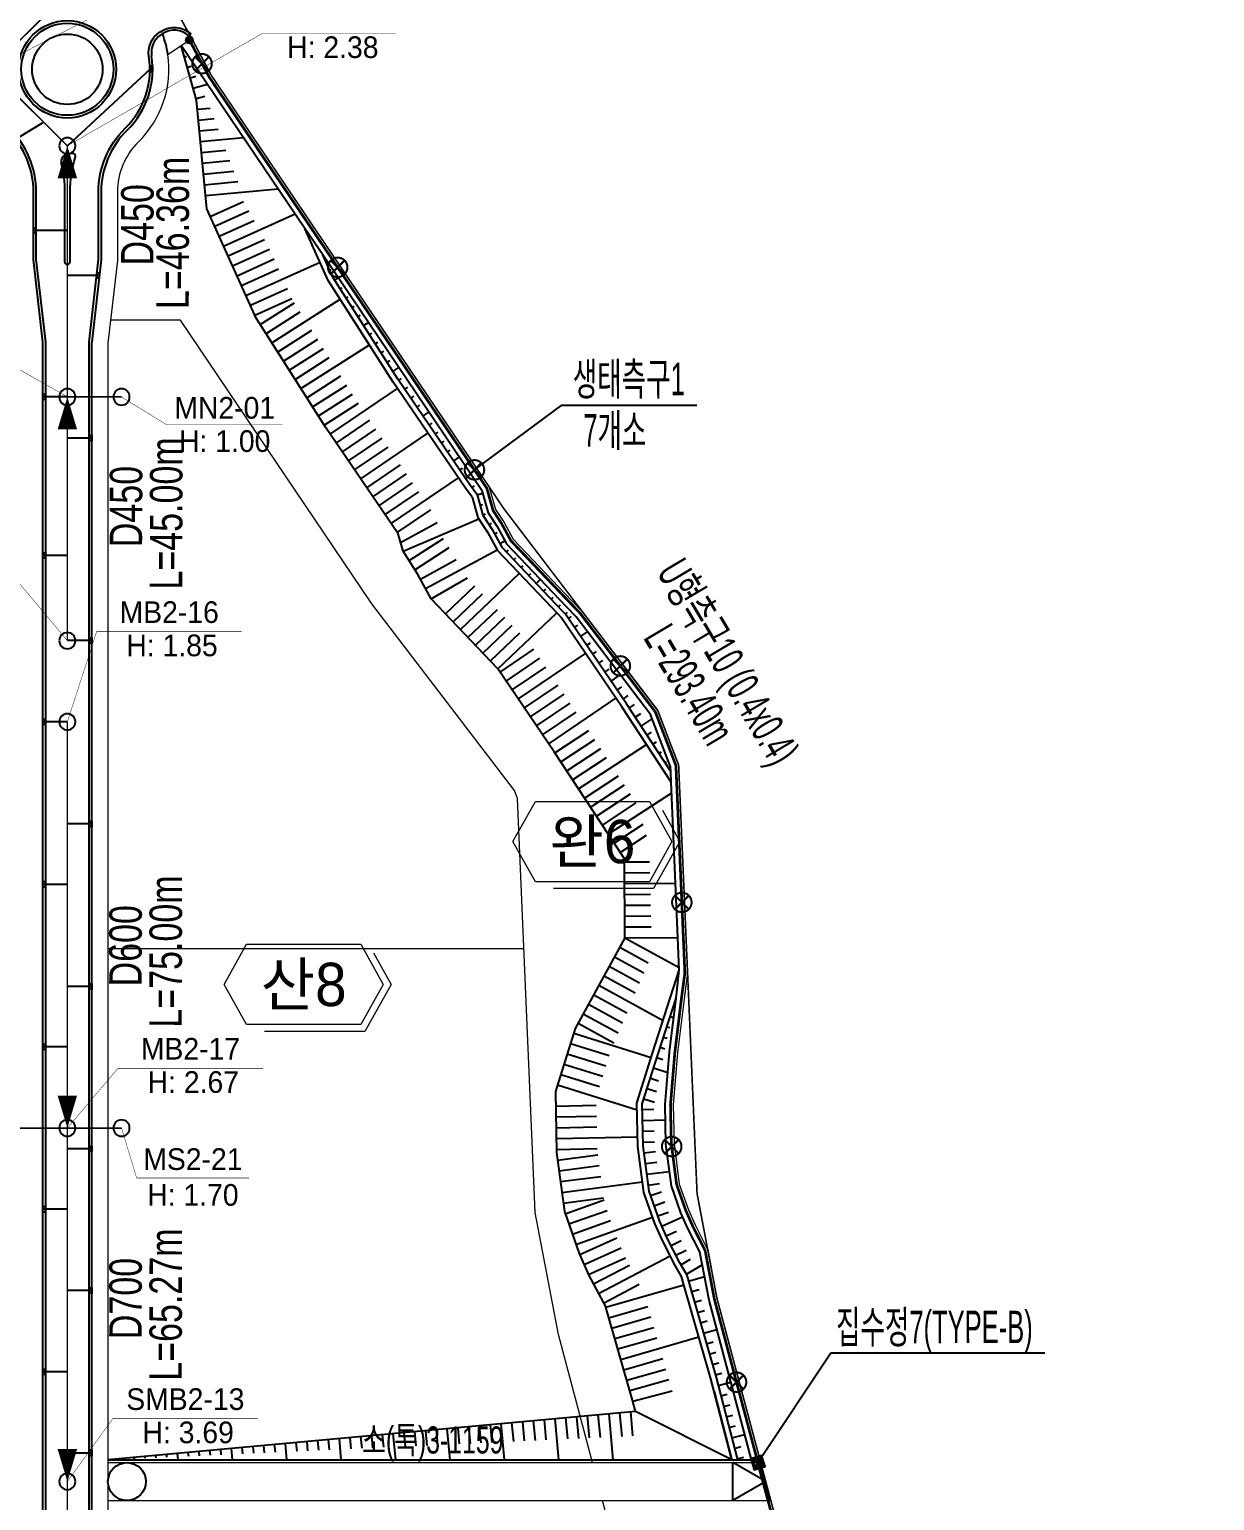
# Model space of a CAD drawing. Extents: x 230860 to 235519, y 342878 to 344985.
# Drawn here: x 232892.9 to 233111.7, y 343831.1 to 344102.7 of the extents above; entities that cross this region are included whole.
import ezdxf
from ezdxf.enums import TextEntityAlignment as Align

# ---------------------------------------------------------------- set-up
doc = ezdxf.new("R2010")
doc.units = 0
doc.linetypes.add('PHANTOM2', pattern=[1.25, 0.625, -0.125, 0.125, -0.125, 0.125, -0.125])
for name, color, linetype in [('##L형측구', 8, 'Continuous'), ('##보도', 3, 'Continuous'), ('##식수대', 104, 'Continuous'), ('#00_구역계_금회 변경(210413)', 1, 'Continuous'), ('___생태측구', 231, 'Continuous'), ('CE-SLOP-FILL', 9, 'Continuous'), ('MN info M1', 2, 'Continuous'), ('storm_2호 우수받이', 1, 'Continuous'), ('storm_arrow', 7, 'Continuous'), ('storm_MH', 2, 'Continuous'), ('storm_pipe dia_length', 7, 'Continuous'), ('storm_pipe text', 1, 'Continuous'), ('storm_U형측구', 130, 'Continuous'), ('storm_집수정', 4, 'Continuous'), ('도로시종점', 1, 'Continuous'), ('맨홀지시선', 7, 'Continuous'), ('블록맨홀', 1, 'Continuous')]:
    doc.layers.add(name, color=color, linetype=linetype)
for name, color, linetype, lineweight in [('00_도로_계획선', 7, 'Continuous', 0), ('0_도로명', 7, 'Continuous', 0), ('0_획지경계선', 8, 'Continuous', 5), ('storm_pipe', 160, 'Continuous', 30), ('블럭명', 7, 'Continuous', 0)]:
    doc.layers.add(name, color=color, linetype=linetype, lineweight=lineweight)
doc.styles.get("Standard").update_dxf_attribs({"font": 'Dotum.TTF'})
doc.styles.add('돋움체', font='DotumChe.TTF')
doc.styles.add('스타일1', font='H2HDRM.TTF')
doc.linetypes.add('XUC', pattern='A,0.4,-0.15,["U <",돋움체,S=0.1,R=0,X=-0.1,Y=-0.05],-0.05', length=0.6)

# ---------------------------------------------------------------- blocks, each defined once
blk = doc.blocks.new('1')
at = {"layer": 'storm_MH', "flags": 128}
blk.add_lwpolyline([(-0.75, 0, 1), (0.75, 0, 1)], format="xyb", close=True, dxfattribs=at)
blk = doc.blocks.new('집수정')
at = {"layer": 'storm_집수정', "color": 7}
for p, q in [((244926.13, 275597.31), (244923.78, 275599.12)), ((244925.87, 275599.39), (244924.05, 275597.04))]:
    blk.add_line(p, q, dxfattribs=at)
for points in [[(244924.05, 275597.04), (244926.13, 275597.31), (244925.87, 275599.39), (244923.78, 275599.12)], [(244924.31, 275597.37), (244925.8, 275597.57), (244925.61, 275599.05), (244924.12, 275598.86)]]:
    blk.add_lwpolyline(points, close=True, dxfattribs=at)
blk = doc.blocks.new('생태측구')
at = {"layer": '___생태측구', "const_width": 0.25, "flags": 128}
blk.add_lwpolyline([(233062.38, 343556.09, 1), (233064.78, 343556.09, 1)], format="xyb", close=True, dxfattribs=at)
at = {"layer": '___생태측구', "const_width": 0.25}
for points in [[(233064.43, 343555.24), (233062.73, 343556.94)], [(233064.43, 343556.94), (233062.73, 343555.24)]]:
    blk.add_lwpolyline(points, dxfattribs=at)

msp = doc.modelspace()

# ---------------------------------------------------------------- hatches: boundary and pattern name
at = {"layer": 'storm_U형측구', "linetype": 'XUC', "ltscale": 22}
h = msp.add_hatch(color=256, dxfattribs=at)
edge = h.paths.add_edge_path()
edge.add_arc((232922.432, 344100.732), 0.644, 0, 360)

# ---------------------------------------------------------------- linework, layer by layer
at = {"layer": '##L형측구'}
msp.add_lwpolyline([(233066.052, 343634.475, -0.3927602), (233053.586, 343622.897), (232916.401, 343622.897, -0.4142136), (232903.901, 343635.397), (232903.901, 344044.966), (232905.651, 344060.255), (232905.651, 344072.691, -0.2012258), (232910.588, 344084.462, 0.2422778), (232914.965, 344097.717, -0.2929377), (232916.916, 344102.164), (232917.13, 344102.307, -0.3516533), (232922.741, 344101.807, -0.3516533)], format="xyb", dxfattribs=at)
msp.add_lwpolyline([(232704.401, 344091.341, 0.4142136), (232688.901, 344075.841), (232688.901, 343635.397, 0.4142136), (232701.401, 343622.897), (232883.401, 343622.897, 0.4142136), (232895.901, 343635.397), (232895.901, 344044.966), (232894.151, 344060.255), (232894.151, 344072.691, 0.2012258), (232889.214, 344084.462, -0.0044488), (232889.022, 344084.654, 0.2012258), (232877.252, 344089.591), (232864.815, 344089.591), (232849.526, 344091.341)], format="xyb", close=True, dxfattribs=at)
msp.add_circle((232899.901, 344095.341), 9, dxfattribs=at)
at = {"layer": '##보도', "color": 8}
for points in [[(232922.395, 344101.447, 0.3516533), (232917.407, 344101.891), (232917.193, 344101.748, 0.2929377), (232915.459, 344097.795)], [(232910.938, 344084.105, 0.2422778), (232915.459, 344097.795, 0.2422778)], [(232704.401, 344090.841, 0.4142136), (232689.401, 344075.841), (232689.401, 343635.397, 0.4142136), (232701.401, 343623.397), (232883.401, 343623.397, 0.4142136), (232895.401, 343635.397), (232895.401, 344044.937), (232893.651, 344060.226), (232893.651, 344072.691, 0.2012258), (232888.864, 344084.105, -0.0044488), (232888.665, 344084.303, 0.2012258), (232877.252, 344089.091), (232864.787, 344089.091), (232849.498, 344090.841), (232704.401, 344090.841)], [(232910.938, 344084.105, 0.2012258), (232906.151, 344072.691), (232906.151, 344060.226), (232904.401, 344044.937)]]:
    msp.add_lwpolyline(points, format="xyb", dxfattribs=at)
msp.add_lwpolyline([(232900.833, 344079.811), (232900.006, 344079.681, 0.4387021), (232898.782, 344077.844, -0.0598648), (232899.401, 344072.691), (232899.401, 344059.844, 1), (232900.401, 344059.844), (232900.401, 344072.691, -0.0757413), (232901.388, 344079.168, 0.5559104)], format="xyb", close=True, dxfattribs=at)
msp.add_lwpolyline([(232904.401, 343635.397), (232904.401, 344044.937)], dxfattribs=at)
msp.add_circle((232899.901, 344095.341), 6.5, dxfattribs=at)
msp.add_arc((232899.901, 344095.341), 18.75, 8.40111, 20.555, dxfattribs=at)
at = {"layer": '##식수대'}
msp.add_circle((232899.901, 344095.341), 8.5, dxfattribs=at)
at = {"layer": '#00_구역계_금회 변경(210413)', "linetype": 'PHANTOM2', "ltscale": 20, "const_width": 0.3, "flags": 128}
msp.add_lwpolyline([(232023.898, 344289.364), (232030.531, 344289.026), (232043.601, 344288.138), (232080.14, 344285.346), (232097.92, 344284.293), (232117.754, 344282.993), (232125.614, 344282.399), (232137.55, 344281.631), (232157.734, 344280.228), (232177.728, 344278.951), (232198.023, 344277.905), (232218.42, 344278.857), (232233.264, 344282.106), (232245.282, 344286.376), (232249.795, 344288.107), (232254.246, 344289.994), (232258.628, 344292.034), (232262.937, 344294.225), (232267.168, 344296.565), (232271.314, 344299.05), (232275.372, 344301.678), (232279.336, 344304.445), (232283.201, 344307.347), (232286.964, 344310.383), (232290.618, 344313.547), (232294.161, 344316.836), (232297.587, 344320.246), (232313.67, 344336.818), (232316.517, 344339.652), (232319.461, 344342.385), (232322.497, 344345.015), (232325.623, 344347.537), (232328.835, 344349.95), (232332.128, 344352.249), (232335.499, 344354.434), (232338.943, 344356.5), (232342.458, 344358.445), (232346.037, 344360.267), (232349.678, 344361.964), (232353.376, 344363.533), (232357.125, 344364.974), (232360.922, 344366.284), (232364.763, 344367.461), (232368.642, 344368.504), (232372.554, 344369.412), (232376.496, 344370.184), (232380.463, 344370.818), (232384.449, 344371.315), (232452.997, 344378.651), (232454.948, 344378.828), (232456.904, 344378.941), (232458.862, 344378.99), (232460.821, 344378.975), (232462.779, 344378.896), (232464.733, 344378.753), (232466.681, 344378.546), (232468.621, 344378.276), (232470.552, 344377.943), (232479.652, 344375.902), (232481.041, 344375.59), (232483.596, 344374.968), (232486.45, 344374.273), (232495.009, 344372.461), (232499.081, 344371.599), (232538.644, 344362.748), (232557.298, 344357.07), (232563.106, 344355.345), (232564.403, 344354.983), (232565.712, 344354.665), (232567.03, 344354.392), (232568.357, 344354.162), (232569.691, 344353.978), (232571.031, 344353.839), (232572.374, 344353.745), (232573.72, 344353.696), (232575.067, 344353.693), (232576.413, 344353.734), (232577.757, 344353.822), (232579.097, 344353.954), (232580.432, 344354.131), (232598.835, 344356.893), (232598.835, 344356.893), (232615.69, 344360.429), (232622.221, 344361.986), (232625.865, 344362.855), (232625.865, 344362.855), (232628.057, 344363.164), (232630.257, 344363.409), (232632.463, 344363.589), (232634.674, 344363.704), (232636.887, 344363.755), (232727.023, 344364.533), (232729.387, 344364.517), (232731.749, 344364.427), (232751.97, 344362.95), (232759.941, 344362.231), (232763.82, 344361.752), (232765.63, 344361.529), (232770.755, 344360.805), (232775.792, 344360.018), (232783.656, 344358.526), (232791.466, 344356.778), (232799.216, 344354.778), (232806.896, 344352.526), (232814.499, 344350.026), (232822.017, 344347.28), (232829.441, 344344.291), (232836.764, 344341.061), (232843.979, 344337.596), (232889.108, 344314.57), (232889.481, 344309.391), (232881.341, 344266.254), (232877.499, 344246.611), (232874.945, 344232.517), (232874.271, 344218.268), (232875.134, 344209.776), (232882.429, 344185.035), (232895.612, 344149.82), (232922.066, 344102.477), (232926.514, 344094.161), (232980.514, 344014.161), (233008.876, 343976.936), (233012.741, 343966.88), (233016.145, 343887.735), (233019.822, 343868.381), (233044.8, 343774.592), (233048.514, 343693.67), (233049.441, 343688.235), (233067.194, 343632.173), (233067.437, 343629.126), (233063.809, 343533.354), (233064.439, 343522.175), (233066.65, 343513.19), (233069.773, 343505.386), (233076.074, 343497.513), (233086.501, 343489.662), (233097.943, 343482.445), (233107.682, 343477.119), (233111.504, 343458.117), (233108.754, 343456.627), (233108.754, 343456.627), (233101.78, 343447.36), (233096.55, 343445.52), (233091.07, 343439.83), (233084.14, 343428.36), (233080.25, 343421.92), (233079.96, 343405.11), (233076.11, 343391.99), (233061.15, 343374.45), (233058.66, 343365.76), (233054.631, 343358.506), (233052.7, 343355.03), (233049.51, 343341.3), (233049.77, 343339.48), (233030.245, 343335.193), (232974.33, 343277.97), (232971.95, 343277.48), (232966.13, 343276.28), (232965.81, 343276.07), (232937.137, 343257.61), (232818.11, 343134.97), (232811.86, 343128.78), (232723.615, 343039.09), (232720.48, 343029.84), (232714.93, 343028.2), (232708.85, 343027.68), (232702.89, 343025.34), (232684.48, 343022.24), (232675.86, 343014.96), (232656.64, 343016.47), (232650.39, 343016.96), (232638.289, 343018.529), (232634.217, 343019.058), (232632.486, 343019.083), (232506.755, 343150.979), (232371.045, 343280.518), (232230.117, 343412.802), (232224.857, 343417.715), (232195.632, 343445.009), (232179.037, 343460.762), (232168.555, 343473.181), (232153.897, 343495.289), (232142.471, 343517.128), (232140.188, 343522.455), (232136.055, 343538.551), (232135.467, 343554.863), (232135.387, 343561.34), (232135.248, 343572.67), (232136.365, 343598.107), (232151.049, 343812.635), (232150.562, 343932.138), (232150.55, 343933.659), (232150.434, 343938.657), (232150.199, 343943.652), (232149.845, 343948.639), (232149.373, 343953.617), (232148.782, 343958.582), (232148.073, 343963.531), (232147.246, 343968.462), (232146.302, 343973.373), (232145.242, 343978.259), (232144.066, 343983.118), (232142.774, 343987.949), (232141.367, 343992.747), (232139.847, 343997.51), (232138.214, 344002.236), (232136.469, 344006.921), (232134.612, 344011.564), (232132.646, 344016.161), (232130.571, 344020.71), (232128.388, 344025.208), (232126.099, 344029.654), (232123.704, 344034.043), (232121.206, 344038.374), (232118.605, 344042.644), (232115.903, 344046.851), (232091.852, 344083.341), (232067.899, 344083.341), (232034.824, 344133.522), (232018.39, 344158.455), (232018.044, 344158.981), (232015.314, 344163.17), (232012.618, 344167.381), (232009.957, 344171.614), (232007.331, 344175.868), (232004.739, 344180.144), (232002.183, 344184.442), (231999.662, 344188.759), (231997.177, 344193.098), (231994.727, 344197.457), (231992.313, 344201.835), (231989.935, 344206.234), (231988.663, 344208.633), (231980.325, 344221.579), (231979.44, 344223.353), (231977.24, 344227.856), (231975.075, 344232.377), (231972.948, 344236.916), (231970.858, 344241.471), (231968.806, 344246.044), (231966.791, 344250.634), (231964.813, 344255.24), (231962.874, 344259.861), (231960.973, 344264.499), (231959.109, 344269.152), (231957.284, 344273.821), (231955.497, 344278.503), (231955.072, 344279.647), (231953.749, 344283.201), (231952.039, 344287.912), (231951.662, 344288.978), (231952.635, 344288.989), (231960.846, 344288.871), (231961.863, 344288.878), (231968.729, 344288.926), (231974.518, 344289.119), (231985.163, 344289.397), (231990.881, 344289.479), (232002.63, 344289.477), (232002.63, 344289.477), (232010.957, 344289.395), (232021.545, 344289.37)], close=True, dxfattribs=at)
at = {"layer": '00_도로_계획선', "linetype": 'Continuous'}
for points in [[(232918.45, 344098.08), (232922.923, 344101.058)], [(232922.851, 344101.01), (232926.514, 344094.161), (232977.787, 344018.201)], [(232920.784, 344049.028), (232907.889, 344049.028)], [(232996.85, 343838.066), (232990.552, 343861.712), (232986.266, 343884.273), (232982.979, 343960.693), (232982.413, 343962.168), (232956.13, 343996.664), (232920.784, 344049.028)], [(232907.401, 344044.766), (232907.401, 343634.882)], [(232977.787, 344018.202), (232978.957, 344014.079), (232980.507, 344011.681), (232982.187, 344008.586), (232993.044, 343997.191), (232994.953, 343995.21)], [(232994.952, 343995.211), (233008.876, 343976.936), (233012.741, 343966.88), (233014.394, 343928.438)], [(233014.394, 343928.439), (233013.888, 343924.703), (233013.749, 343923.671), (233012.544, 343913.771), (233011.74, 343904.144), (233011.891, 343896.971), (233012.865, 343889.512), (233014.558, 343884.727), (233015.795, 343881.959), (233017.95, 343877.692), (233018.102, 343877.437)], [(233018.101, 343877.438), (233019.822, 343868.381), (233044.8, 343774.592), (233045.67, 343755.636)], [(232907.401, 343838.066), (233027.895, 343838.066)], [(232907.401, 343831.066), (233029.76, 343831.066)], [(233037.312, 343626.397), (233037.338, 343627.082), (233020.216, 343681.151), (233018.63, 343690.448), (233014.98, 343769.991), (232998.714, 343831.066)]]:
    msp.add_lwpolyline(points, dxfattribs=at)
for points in [[(232913.041, 344081.965, 0.2396676), (232918.45, 344098.08, 0.2396676)], [(232913.041, 344081.965, 0.2012258), (232909.151, 344072.691), (232909.151, 344060.055), (232907.401, 344044.766)]]:
    msp.add_lwpolyline(points, format="xyb", dxfattribs=at)
at = {"layer": '0_획지경계선'}
msp.add_lwpolyline([(232984.174, 343932.906), (232907.401, 343932.906)], dxfattribs=at)
at = {"layer": '___생태측구', "color": 0}
for p, q in [((232975.044, 344021.371), (232991.159, 344033.327)), ((232991.159, 344033.327), (233016.131, 344033.327)), ((232992.094, 344033.327), (233014.489, 344033.327))]:
    msp.add_line(p, q, dxfattribs=at)
at = {"layer": 'CE-SLOP-FILL', "color": 8}
for p, q in [((232920.988, 344099.564), (232921.017, 344099.572)), ((232921.526, 344097.638), (232921.876, 344097.735)), ((232922.064, 344095.711), (232922.735, 344095.899)), ((232922.602, 344093.785), (232923.593, 344094.062)), ((232923.139, 344091.859), (232925.764, 344092.591)), ((232923.677, 344089.932), (232925.31, 344090.388)), ((232923.923, 344087.952), (232926.261, 344088.172)), ((232924.11, 344085.961), (232926.992, 344086.232)), ((232924.298, 344083.97), (232927.723, 344084.292)), ((232924.485, 344081.978), (232932.424, 344082.725)), ((232924.672, 344079.987), (232929.185, 344080.412)), ((232924.86, 344077.996), (232929.917, 344078.471)), ((232925.047, 344076.005), (232930.648, 344076.531)), ((232925.234, 344074.013), (232931.379, 344074.591)), ((232925.421, 344072.022), (232938.799, 344073.28)), ((232926.288, 344068.17), (232932.405, 344070.93)), ((232927.11, 344066.347), (232933.384, 344069.178)), ((232928.755, 344062.701), (232941.928, 344068.645)), ((232927.933, 344064.524), (232934.363, 344067.425)), ((232929.578, 344060.878), (232936.321, 344063.92)), ((232930.401, 344059.055), (232937.237, 344062.14)), ((232931.223, 344057.232), (232938.059, 344060.317)), ((232932.046, 344055.409), (232938.882, 344058.494)), ((232932.868, 344053.586), (232946.541, 344059.755)), ((232947.505, 344060.05), (232947.591, 344060.088)), ((232948.328, 344058.227), (232948.57, 344058.336)), ((232933.691, 344051.763), (232940.527, 344054.848)), ((232949.211, 344056.436), (232949.881, 344056.863)), ((232950.285, 344054.749), (232950.643, 344054.977)), ((232934.514, 344049.94), (232941.368, 344053.033)), ((232935.488, 344048.197), (232941.814, 344052.227)), ((232937.637, 344044.824), (232950.289, 344052.882)), ((232951.36, 344053.062), (232951.739, 344053.304)), ((232936.563, 344046.511), (232942.889, 344050.54)), ((232952.434, 344051.376), (232952.836, 344051.632)), ((232953.509, 344049.689), (232953.933, 344049.959)), ((232938.712, 344043.137), (232945.037, 344047.166)), ((232954.583, 344048.002), (232955.477, 344048.571)), ((232955.658, 344046.315), (232956.127, 344046.614)), ((232939.786, 344041.45), (232946.112, 344045.479)), ((232943.01, 344036.389), (232955.661, 344044.448)), ((232956.732, 344044.628), (232957.224, 344044.941)), ((232940.861, 344039.763), (232947.186, 344043.792)), ((232941.935, 344038.076), (232948.261, 344042.106)), ((232957.807, 344042.941), (232958.321, 344043.269)), ((232958.881, 344041.254), (232959.418, 344041.596)), ((232944.084, 344034.703), (232950.41, 344038.732)), ((232959.956, 344039.568), (232961.074, 344040.28)), ((232945.159, 344033.016), (232951.484, 344037.045)), ((232948.423, 344027.982), (232960.821, 344036.425)), ((232961.036, 344037.885), (232961.603, 344038.271)), ((232962.162, 344036.232), (232962.725, 344036.615)), ((232946.233, 344031.329), (232952.559, 344035.358)), ((232947.308, 344029.642), (232953.633, 344033.671)), ((232963.288, 344034.579), (232963.848, 344034.96)), ((232964.414, 344032.926), (232964.97, 344033.305)), ((232949.548, 344026.329), (232955.748, 344030.55)), ((232965.539, 344031.272), (232966.646, 344032.026)), ((232950.674, 344024.676), (232956.873, 344028.897)), ((232954.051, 344019.716), (232966.45, 344028.159)), ((232966.665, 344029.619), (232967.215, 344029.994)), ((232967.791, 344027.966), (232968.337, 344028.338)), ((232951.8, 344023.023), (232957.999, 344027.244)), ((232952.925, 344021.369), (232959.125, 344025.591)), ((232968.916, 344026.313), (232969.459, 344026.683)), ((232970.042, 344024.66), (232970.582, 344025.027)), ((232955.177, 344018.063), (232961.376, 344022.285)), ((232971.168, 344023.007), (232972.24, 344023.737)), ((232956.303, 344016.41), (232962.502, 344020.631)), ((232959.68, 344011.451), (232972.078, 344019.894)), ((232972.294, 344021.354), (232972.826, 344021.717)), ((232973.419, 344019.701), (232973.949, 344020.061)), ((232957.428, 344014.757), (232963.627, 344018.978)), ((232958.554, 344013.104), (232964.753, 344017.325)), ((232974.57, 344018.066), (232975.067, 344018.44)), ((232975.54, 344016.779), (232976.55, 344017.066)), ((232960.805, 344009.798), (232967.005, 344014.019)), ((232976.086, 344014.855), (232976.591, 344014.998)), ((232961.411, 344007.963), (232968.165, 344011.634)), ((232961.871, 344006.341), (232975.852, 344012.344)), ((232976.656, 344012.942), (232977.106, 344013.232)), ((232977.742, 344011.262), (232978.183, 344011.547)), ((232962.981, 344004.624), (232969.306, 344008.712)), ((232978.765, 344009.545), (232979.227, 344009.796)), ((232964.067, 344002.944), (232970.366, 344007.016)), ((232966.033, 343999.463), (232979.216, 344006.619)), ((232979.719, 344007.787), (232980.642, 344008.288)), ((232980.926, 344006.213), (232981.306, 344006.576)), ((232965.079, 344001.221), (232971.67, 344004.799)), ((232982.305, 344004.765), (232982.685, 344005.128)), ((232983.685, 344003.317), (232984.065, 344003.68)), ((232967.059, 343997.572), (232973.778, 344001.421)), ((232972.473, 343991.89), (232983.333, 344002.237)), ((232985.065, 344001.869), (232985.445, 344002.232)), ((232986.444, 344000.421), (232987.204, 344001.146)), ((232969.714, 343994.786), (232975.144, 343999.959)), ((232971.094, 343993.338), (232976.524, 343998.511)), ((232987.824, 343998.973), (232988.204, 343999.336)), ((232989.203, 343997.525), (232989.584, 343997.888)), ((232973.853, 343990.442), (232979.283, 343995.616)), ((232979.371, 343984.65), (232990.231, 343994.997)), ((232990.583, 343996.077), (232990.963, 343996.44)), ((232991.852, 343994.754), (232992.23, 343995.118)), ((232975.232, 343988.994), (232980.662, 343994.168)), ((232976.612, 343987.546), (232982.042, 343992.72)), ((232992.4, 343993.946), (232992.937, 343994.31)), ((232993.522, 343992.29), (232994.105, 343992.686)), ((232977.992, 343986.098), (232983.422, 343991.272)), ((232994.645, 343990.635), (232995.903, 343991.488)), ((232979.784, 343984.041), (232985.991, 343988.251)), ((232983.152, 343979.076), (232995.566, 343987.495)), ((232995.767, 343988.98), (232996.442, 343989.437)), ((232996.89, 343987.325), (232997.61, 343987.813)), ((232980.907, 343982.386), (232987.114, 343986.596)), ((232982.029, 343980.731), (232988.236, 343984.94)), ((232998.012, 343985.669), (232998.778, 343986.189)), ((232999.135, 343984.014), (232999.947, 343984.565)), ((232984.274, 343977.42), (232990.481, 343981.63)), ((233000.257, 343982.359), (233001.972, 343983.522)), ((232985.397, 343975.765), (232991.604, 343979.975)), ((232988.764, 343970.799), (233001.179, 343979.218)), ((233001.38, 343980.704), (233002.283, 343981.316)), ((233002.502, 343979.048), (233003.451, 343979.692)), ((232986.519, 343974.11), (232992.726, 343978.319)), ((232987.642, 343972.455), (232993.849, 343976.664)), ((233003.613, 343977.385), (233004.625, 343978.049)), ((233004.71, 343975.713), (233005.781, 343976.415)), ((232989.885, 343969.143), (232996.156, 343973.256)), ((233005.807, 343974.04), (233007.863, 343975.389)), ((232990.981, 343967.47), (232997.253, 343971.584)), ((232994.272, 343962.453), (233006.815, 343970.68)), ((233006.904, 343972.368), (233007.751, 343972.923)), ((233008.001, 343970.696), (233008.666, 343971.132)), ((232992.078, 343965.798), (232998.35, 343969.911)), ((232993.175, 343964.125), (232999.447, 343968.239)), ((233009.097, 343969.023), (233009.582, 343969.341)), ((233010.194, 343967.351), (233010.497, 343967.55)), ((232995.369, 343960.781), (233001.64, 343964.894)), ((232996.466, 343959.108), (233002.737, 343963.222)), ((232997.563, 343957.436), (233003.834, 343961.549)), ((232998.66, 343955.764), (233004.931, 343959.877)), ((232999.757, 343954.091), (233011.46, 343961.767)), ((233000.854, 343952.419), (233006.207, 343955.93)), ((233001.951, 343950.747), (233006.805, 343953.931)), ((233002.746, 343948.983), (233007.376, 343949.012)), ((233002.758, 343946.983), (233007.426, 343947.012)), ((233002.771, 343944.983), (233012.179, 343945.041)), ((233002.783, 343942.983), (233007.524, 343943.012)), ((233002.795, 343940.983), (233007.573, 343941.013)), ((233002.807, 343938.983), (233007.622, 343939.013)), ((233002.82, 343936.983), (233007.671, 343937.013)), ((233001.87, 343933.23), (233007.124, 343930.348)), ((233002.832, 343934.983), (233012.609, 343935.043)), ((233002.832, 343934.983), (233012.848, 343929.49)), ((232999.947, 343929.723), (233005.537, 343926.656)), ((233000.908, 343931.476), (233006.331, 343928.502)), ((232998.985, 343927.969), (233004.744, 343924.81)), ((232997.061, 343924.462), (233003.158, 343921.118)), ((232998.023, 343926.216), (233009.879, 343919.713)), ((232996.099, 343922.709), (233002.365, 343919.272)), ((233011.784, 343922.365), (233011.926, 343922.319)), ((233012.258, 343923.835), (233012.258, 343923.835)), ((232994.176, 343919.202), (233000.783, 343915.577)), ((232995.137, 343920.955), (233001.571, 343917.426)), ((233011.171, 343920.462), (233011.822, 343920.252)), ((232993.374, 343917.38), (233007.681, 343912.873)), ((233009.944, 343916.654), (233010.637, 343916.431)), ((233010.558, 343918.558), (233011.067, 343918.394)), ((232992.172, 343913.564), (232999.326, 343911.311)), ((232992.773, 343915.472), (232999.927, 343913.219)), ((233009.331, 343914.751), (233010.207, 343914.468)), ((232991.571, 343911.657), (232998.725, 343909.403)), ((233008.12, 343910.938), (233010.734, 343910.115)), ((233008.721, 343912.846), (233009.813, 343912.502)), ((232990.97, 343909.749), (232998.124, 343907.496)), ((233007.519, 343909.031), (233009.041, 343908.551)), ((232990.369, 343907.842), (233005.059, 343903.214)), ((233006.918, 343907.123), (233008.655, 343906.576)), ((232990.041, 343903.902), (232997.539, 343904.059)), ((233006.058, 343903.259), (233008.157, 343903.303)), ((233006.317, 343905.216), (233008.28, 343904.597)), ((232990.083, 343901.902), (232997.581, 343902.06)), ((232990.125, 343899.903), (232997.623, 343900.06)), ((233006.1, 343901.26), (233010.299, 343901.348)), ((232990.167, 343897.903), (233005.164, 343898.219)), ((233006.142, 343899.26), (233008.242, 343899.304)), ((233006.184, 343897.261), (233008.284, 343897.305)), ((232990.209, 343895.903), (232997.721, 343896.062)), ((232990.406, 343893.916), (232997.843, 343894.887)), ((233006.365, 343895.272), (233008.447, 343895.543)), ((232990.665, 343891.932), (232998.102, 343892.904)), ((233006.624, 343893.288), (233008.706, 343893.56)), ((233006.883, 343891.305), (233011.048, 343891.849)), ((232990.924, 343889.949), (232998.361, 343890.92)), ((232991.183, 343887.966), (233006.057, 343889.908)), ((233007.142, 343889.322), (233009.224, 343889.594)), ((232991.442, 343885.983), (232998.881, 343886.954)), ((232991.79, 343884.021), (232998.976, 343886.563)), ((233007.573, 343887.38), (233009.553, 343888.081)), ((232992.457, 343882.136), (232999.528, 343884.637)), ((233008.241, 343885.495), (233010.22, 343886.195)), ((233008.908, 343883.609), (233010.887, 343884.31)), ((232993.124, 343880.25), (233000.195, 343882.752)), ((232993.791, 343878.365), (233007.932, 343883.368)), ((233009.645, 343881.752), (233013.479, 343883.465)), ((232994.473, 343876.485), (233001.335, 343879.552)), ((233010.461, 343879.926), (233012.378, 343880.783)), ((233011.343, 343878.131), (233013.217, 343879.078)), ((232995.289, 343874.659), (233002.137, 343877.719)), ((232996.105, 343872.833), (233002.956, 343875.895)), ((232997.958, 343869.289), (233011.17, 343876.254)), ((233012.244, 343876.346), (233014.119, 343877.293)), ((233013.172, 343874.575), (233014.945, 343875.627)), ((232997.025, 343871.058), (233003.647, 343874.549)), ((233014.193, 343872.855), (233017.116, 343874.59)), ((232998.891, 343867.52), (233005.482, 343870.994)), ((232999.301, 343866.742), (233013.72, 343870.877)), ((233014.566, 343871.555), (233017.531, 343872.406)), ((233015.117, 343869.633), (233016.511, 343870.033)), ((233015.668, 343867.71), (233016.974, 343868.085)), ((232999.852, 343864.819), (233007.062, 343866.887)), ((233000.404, 343862.897), (233007.613, 343864.964)), ((233016.22, 343865.788), (233017.493, 343866.153)), ((233000.955, 343860.974), (233008.164, 343863.042)), ((233016.771, 343863.865), (233018.026, 343864.225)), ((233017.322, 343861.943), (233019.795, 343862.652)), ((233001.506, 343859.052), (233008.716, 343861.119)), ((233002.058, 343857.129), (233016.477, 343861.264)), ((233017.874, 343860.02), (233019.092, 343860.37)), ((233002.609, 343855.207), (233009.819, 343857.274)), ((233018.425, 343858.098), (233019.625, 343858.442)), ((233018.976, 343856.175), (233020.158, 343856.514)), ((233003.161, 343853.284), (233010.37, 343855.352)), ((233019.528, 343854.253), (233020.691, 343854.586)), ((233003.712, 343851.362), (233010.921, 343853.429)), ((233004.259, 343849.438), (233011.523, 343851.308)), ((233019.284, 343851.241), (233022.547, 343838.566)), ((233020.039, 343852.319), (233022.386, 343852.924)), ((233020.538, 343850.382), (233021.719, 343850.687)), ((233021.036, 343848.446), (233022.226, 343848.752)), ((232983.912, 343845.592), (232984.235, 343842.079)), ((232985.904, 343845.775), (232986.235, 343842.171)), ((232987.895, 343845.958), (232988.235, 343842.262)), ((232989.887, 343846.141), (232990.582, 343838.566)), ((232991.878, 343846.324), (232992.235, 343842.445)), ((232993.87, 343846.507), (232994.235, 343842.536)), ((232995.862, 343846.69), (232996.235, 343842.628)), ((232997.853, 343846.872), (232998.235, 343842.719)), ((232999.845, 343847.055), (233000.624, 343838.566)), ((233001.837, 343847.238), (233002.235, 343842.902)), ((233003.828, 343847.421), (233004.235, 343842.994)), ((233021.535, 343846.509), (233022.733, 343846.817)), ((232954.038, 343842.849), (232954.234, 343840.707)), ((232956.029, 343843.032), (232956.234, 343840.799)), ((232958.021, 343843.215), (232958.234, 343840.89)), ((232960.012, 343843.397), (232960.456, 343838.566)), ((232962.004, 343843.58), (232962.234, 343841.073)), ((232963.996, 343843.763), (232964.234, 343841.165)), ((232965.987, 343843.946), (232966.234, 343841.256)), ((232967.979, 343844.129), (232968.234, 343841.348)), ((232969.971, 343844.312), (232970.498, 343838.566)), ((232971.962, 343844.495), (232972.234, 343841.53)), ((232973.954, 343844.678), (232974.234, 343841.622)), ((232975.945, 343844.861), (232976.234, 343841.713)), ((232977.937, 343845.044), (232978.234, 343841.805)), ((232979.929, 343845.226), (232980.54, 343838.566)), ((232981.92, 343845.409), (232982.235, 343841.988)), ((233022.034, 343844.572), (233023.239, 343844.882)), ((233022.532, 343842.635), (233024.96, 343843.26)), ((232924.163, 343840.105), (232924.234, 343839.336)), ((232926.155, 343840.288), (232926.234, 343839.427)), ((232928.147, 343840.471), (232928.234, 343839.519)), ((232930.138, 343840.654), (232930.33, 343838.566)), ((232932.13, 343840.837), (232932.234, 343839.702)), ((232934.121, 343841.02), (232934.234, 343839.793)), ((232936.113, 343841.203), (232936.234, 343839.884)), ((232938.105, 343841.386), (232938.234, 343839.976)), ((232940.096, 343841.569), (232940.372, 343838.566)), ((232942.088, 343841.751), (232942.234, 343840.159)), ((232944.08, 343841.934), (232944.234, 343840.25)), ((232946.071, 343842.117), (232946.234, 343840.342)), ((232948.063, 343842.3), (232948.234, 343840.433)), ((232950.054, 343842.483), (232950.414, 343838.566)), ((232952.046, 343842.666), (232952.234, 343840.616)), ((233023.031, 343840.698), (233024.253, 343841.013)), ((232908.23, 343838.642), (232908.234, 343838.604)), ((232910.222, 343838.825), (232910.246, 343838.566)), ((232912.214, 343839.008), (232912.234, 343838.787)), ((232914.205, 343839.191), (232914.234, 343838.879)), ((232916.197, 343839.374), (232916.234, 343838.97)), ((232918.188, 343839.557), (232918.234, 343839.061)), ((232920.18, 343839.74), (232920.288, 343838.566)), ((232922.172, 343839.923), (232922.234, 343839.244)), ((233023.529, 343838.761), (233024.759, 343839.078))]:
    msp.add_line(p, q, dxfattribs=at)
for points in [[(232960.95, 344009.585), (232947.532, 344029.29), (232935.295, 344048.501), (232934.768, 344049.375), (232925.651, 344069.581), (232923.767, 344089.61), (232920.94, 344099.738)], [(232974.629, 344016.326), (232973.369, 344017.998), (232960.059, 344037.543), (232948.071, 344056.364), (232943.744, 344065.954), (232920.94, 344099.738)], [(232947.053, 344061.052), (232943.744, 344065.954)], [(232975.54, 344016.779), (232974.182, 344018.581), (232960.895, 344038.093), (232948.953, 344056.84), (232947.053, 344061.052)], [(232976.409, 344017.561), (232947.053, 344061.052)], [(232975.54, 344016.779), (232976.609, 344013.015), (232978.313, 344010.378), (232980.108, 344007.072), (232991.203, 343995.427), (232991.852, 343994.754)], [(232976.409, 344017.561), (232977.576, 344013.453), (232979.217, 344010.915), (232980.964, 344007.695), (232991.961, 343996.153), (232993.812, 343994.233)], [(232974.629, 344016.326), (232975.688, 344012.598), (232977.452, 344009.868), (232979.292, 344006.478), (232990.481, 343994.735), (232991.072, 343994.122)], [(232979.371, 343984.65), (232967.059, 343997.572), (232964.543, 344002.207), (232961.871, 344006.341), (232960.95, 344009.585)], [(233012.609, 343935.043), (233011.375, 343963.727), (233002.27, 343977.609), (232991.072, 343994.122)], [(233011.291, 343965.678), (233003.102, 343978.164), (232991.852, 343994.754)], [(233011.291, 343965.678), (233011.253, 343966.571), (233007.553, 343976.198), (232993.812, 343994.233)], [(233002.832, 343934.983), (233002.743, 343949.539), (232989.791, 343969.286), (232979.371, 343984.65)], [(233011.375, 343963.727), (233011.291, 343965.678)], [(233002.832, 343934.983), (232993.641, 343918.226), (232989.984, 343906.617), (232990.221, 343895.333), (232991.645, 343884.432), (232994.392, 343876.668), (232996.194, 343872.635), (232999.301, 343866.742)], [(233013.72, 343870.877), (233013.267, 343872.456), (233012.073, 343874.468), (233009.743, 343879.08), (233008.332, 343882.239), (233006.313, 343887.943), (233005.201, 343896.465), (233005.032, 343904.465), (233007.933, 343913.673), (233012.869, 343928.992), (233012.609, 343935.043)], [(233012.258, 343923.835), (233012.262, 343923.861), (233012.402, 343924.904), (233012.869, 343928.992)], [(233014.193, 343872.855), (233012.95, 343874.949), (233010.647, 343879.51), (233009.261, 343882.61), (233007.291, 343888.177), (233006.199, 343896.54), (233006.035, 343904.321), (233008.886, 343913.369), (233012.258, 343923.835)], [(233017.518, 343872.473), (233016.677, 343876.899), (233016.635, 343876.97), (233014.441, 343881.314), (233013.164, 343884.17), (233011.399, 343889.161), (233010.394, 343896.858), (233010.239, 343904.191), (233011.052, 343913.924), (233012.258, 343923.835)], [(233014.193, 343872.855), (233014.566, 343871.555)], [(233022.547, 343838.566), (233018.699, 343853.516), (233013.72, 343870.877)], [(233014.566, 343871.555), (233019.664, 343853.779), (233023.58, 343838.566)], [(233026.21, 343838.566), (233018.359, 343868.048), (233017.518, 343872.473)], [(233004.758, 343847.501), (233004.223, 343849.578), (232999.301, 343866.742)], [(233004.757, 343847.506), (232907.401, 343838.566)], [(233022.547, 343838.566), (233004.758, 343847.501), (233004.79, 343847.509), (233004.757, 343847.506)], [(232907.401, 343838.566), (233026.21, 343838.566)]]:
    msp.add_lwpolyline(points, dxfattribs=at)
at = {"layer": 'storm_2호 우수받이'}
for p, q in [((232915.251, 344095.438), (232899.901, 344081.201)), ((232899.901, 344065.574), (232893.651, 344065.574)), ((232905.811, 344057.252), (232899.901, 344057.252)), ((232899.901, 344034.841), (232895.401, 344034.841)), ((232904.401, 344027.252), (232899.901, 344027.252)), ((232899.901, 344005.574), (232895.401, 344005.574)), ((232904.401, 343989.883), (232899.901, 343989.841)), ((232899.901, 343974.841), (232895.401, 343974.841)), ((232904.401, 343955.991), (232899.901, 343955.991)), ((232904.401, 343955.991), (232899.901, 343955.991)), ((232904.401, 343955.991), (232899.901, 343955.991)), ((232899.901, 343944.841), (232895.401, 343944.841)), ((232904.401, 343925.991), (232899.901, 343925.991)), ((232895.401, 343915.341), (232895.801, 343915.341)), ((232895.401, 343914.341), (232895.401, 343915.341)), ((232899.901, 343914.841), (232895.401, 343914.841)), ((232895.801, 343914.341), (232895.401, 343914.341)), ((232895.801, 343915.341), (232895.801, 343914.341)), ((232904.401, 343895.991), (232899.901, 343895.991)), ((232895.401, 343885.341), (232895.801, 343885.341)), ((232895.401, 343884.341), (232895.401, 343885.341)), ((232899.901, 343884.841), (232895.401, 343884.841)), ((232895.801, 343884.341), (232895.401, 343884.341)), ((232895.801, 343885.341), (232895.801, 343884.341)), ((232904.401, 343869.841), (232899.901, 343869.841)), ((232895.401, 343855.341), (232895.801, 343855.341)), ((232895.401, 343854.341), (232895.401, 343855.341)), ((232899.901, 343854.841), (232895.401, 343854.841)), ((232895.801, 343854.341), (232895.401, 343854.341)), ((232895.801, 343855.341), (232895.801, 343854.341)), ((232904.401, 343839.841), (232899.901, 343839.841))]:
    msp.add_line(p, q, dxfattribs=at)
for points in [[(232915.651, 344095.938), (232915.251, 344095.938), (232915.251, 344094.938), (232915.651, 344094.938)], [(232893.651, 344066.074), (232894.051, 344066.074), (232894.051, 344065.074), (232893.651, 344065.074)], [(232905.466, 344057.792), (232905.864, 344057.749), (232905.757, 344056.755), (232905.359, 344056.797)], [(232895.401, 344035.341), (232895.801, 344035.341), (232895.801, 344034.341), (232895.401, 344034.341)], [(232904.001, 344027.752), (232904.401, 344027.752), (232904.401, 344026.752), (232904.001, 344026.752)], [(232895.401, 344006.074), (232895.801, 344006.074), (232895.801, 344005.074), (232895.401, 344005.074)], [(232903.996, 343990.379), (232904.396, 343990.383), (232904.406, 343989.383), (232904.006, 343989.379)], [(232895.401, 343975.341), (232895.801, 343975.341), (232895.801, 343974.341), (232895.401, 343974.341)], [(232904.001, 343956.491), (232904.401, 343956.491), (232904.401, 343955.491), (232904.001, 343955.491)], [(232895.401, 343945.341), (232895.801, 343945.341), (232895.801, 343944.341), (232895.401, 343944.341)], [(232904.001, 343926.491), (232904.401, 343926.491), (232904.401, 343925.491), (232904.001, 343925.491)], [(232904.001, 343896.491), (232904.401, 343896.491), (232904.401, 343895.491), (232904.001, 343895.491)], [(232904.001, 343870.341), (232904.401, 343870.341), (232904.401, 343869.341), (232904.001, 343869.341)], [(232904.001, 343840.341), (232904.401, 343840.341), (232904.401, 343839.341), (232904.001, 343839.341)]]:
    msp.add_lwpolyline(points, close=True, dxfattribs=at)
at = {"layer": 'storm_arrow'}
for points in [[(232899.901, 344081.201, 0, 3.6, 0), (232899.901, 344075.201, 0, 2.977, 0)], [(232899.901, 344034.841, 0, 3.6, 0), (232899.901, 344028.841, 0, 2.977, 0)], [(232899.901, 343899.841, 0, 3.6, 0), (232899.901, 343905.841, 0, 2.977, 0)], [(232899.901, 343834.566, 0, 3.6, 0), (232899.901, 343840.566, 0, 2.977, 0)]]:
    msp.add_lwpolyline(points, format="xyseb", dxfattribs=at)
at = {"layer": 'storm_pipe', "const_width": 0.3, "flags": 128}
for points in [[(232885.76, 344095.343), (232899.221, 344108.745)], [(232885.762, 344095.341), (232899.901, 344081.201)], [(232899.901, 344081.201), (232899.901, 344034.841)], [(232899.901, 344034.841), (232899.901, 343989.841)], [(232899.901, 344034.841), (232909.901, 344034.841)], [(232899.901, 343974.841), (232899.901, 343899.841)], [(232899.901, 343899.841), (232885.713, 343899.841)], [(232899.901, 343899.841), (232899.901, 343834.566)], [(232899.901, 343899.841), (232909.901, 343899.841)], [(232899.901, 343834.566), (232899.901, 343761.841)]]:
    msp.add_lwpolyline(points, dxfattribs=at)
at = {"layer": 'storm_pipe text', "color": 6}
msp.add_line((232895.546, 344085.557), (232857.456, 344062.401), dxfattribs=at)
at = {"layer": 'storm_U형측구', "ltscale": 22}
for p, q in [((233027.851, 343838.035), (233027.368, 343837.907)), ((233027.916, 343837.794), (233027.432, 343837.665)), ((233027.98, 343837.552), (233027.497, 343837.423)), ((233028.044, 343837.31), (233027.561, 343837.182)), ((233028.109, 343837.069), (233027.625, 343836.94)), ((233028.173, 343836.827), (233027.69, 343836.699)), ((233028.237, 343836.586), (233027.754, 343836.457)), ((233028.302, 343836.344), (233027.818, 343836.215)), ((233028.366, 343836.103), (233027.883, 343835.974)), ((233028.43, 343835.861), (233027.947, 343835.732)), ((233028.495, 343835.619), (233028.011, 343835.491)), ((233028.559, 343835.378), (233028.076, 343835.249)), ((233028.623, 343835.136), (233028.14, 343835.008)), ((233028.688, 343834.895), (233028.205, 343834.766)), ((233028.752, 343834.653), (233028.269, 343834.524)), ((233028.816, 343834.411), (233028.333, 343834.283)), ((233028.881, 343834.17), (233028.398, 343834.041)), ((233028.945, 343833.928), (233028.462, 343833.8)), ((233029.009, 343833.687), (233028.526, 343833.558)), ((233029.074, 343833.445), (233028.591, 343833.316)), ((233029.138, 343833.204), (233028.655, 343833.075)), ((233029.202, 343832.962), (233028.719, 343832.833)), ((233029.267, 343832.72), (233028.784, 343832.592)), ((233029.331, 343832.479), (233028.848, 343832.35)), ((233029.395, 343832.237), (233028.912, 343832.109)), ((233029.46, 343831.996), (233028.977, 343831.867)), ((233029.524, 343831.754), (233029.041, 343831.625)), ((233029.588, 343831.513), (233029.105, 343831.384)), ((233029.653, 343831.271), (233029.17, 343831.142))]:
    msp.add_line(p, q, dxfattribs=at)
at = {"layer": 'storm_U형측구', "linetype": 'XUC', "ltscale": 22, "const_width": 0.5, "flags": 128}
msp.add_lwpolyline([(233027.378, 343838.066), (233019.334, 343868.27), (233017.627, 343877.258), (233017.512, 343877.451), (233015.344, 343881.744), (233014.094, 343884.541), (233012.377, 343889.395), (233011.392, 343896.933), (233011.24, 343904.159), (233012.047, 343913.822), (233013.254, 343923.734), (233013.393, 343924.77), (233013.893, 343928.461), (233012.245, 343966.777), (233008.435, 343976.69), (232994.572, 343994.885), (232992.683, 343996.845), (232981.78, 344008.289), (232980.077, 344011.425), (232978.497, 344013.87), (232977.328, 344017.988), (232926.085, 344093.903), (232922.432, 344100.732)], dxfattribs=at)
msp.add_lwpolyline([(233065.833, 343634.816), (233048.954, 343688.117), (233048.463, 343690.996), (233039.443, 343706.711, -0.1287025), (233038.05, 343711.843), (233037.786, 343741.045, -0.1843241), (233041.881, 343752.075), (233045.161, 343755.814), (233044.303, 343774.515), (233027.378, 343838.066)], format="xyb", dxfattribs=at)
at = {"layer": 'storm_U형측구', "ltscale": 22, "flags": 128}
for points in [[(233029.19, 343831.066), (233027.368, 343837.907)], [(233029.707, 343831.066), (233027.851, 343838.035)]]:
    msp.add_lwpolyline(points, dxfattribs=at)
at = {"layer": 'storm_U형측구', "linetype": 'XUC', "ltscale": 22}
msp.add_circle((232922.432, 344100.732), 0.644, dxfattribs=at)
at = {"layer": 'storm_집수정', "color": 0}
for p, q in [((233027.378, 343838.066), (233040.866, 343858.346)), ((233040.866, 343858.346), (233080.349, 343858.346))]:
    msp.add_line(p, q, dxfattribs=at)
at = {"layer": '도로시종점'}
for p, q in [((233028.828, 343834.566), (233022.765, 343838.066)), ((233022.765, 343831.066), (233022.765, 343838.066)), ((233028.828, 343834.566), (233022.765, 343831.066))]:
    msp.add_line(p, q, dxfattribs=at)
msp.add_circle((232910.901, 343834.566), 3.5, dxfattribs=at)
at = {"layer": '맨홀지시선', "color": 30, "const_width": 0.08}
for points in [[(232885.759, 344095.338), (232933.327, 344119.722), (232959.931, 344119.456)], [(232899.901, 344081.201), (232935.872, 344101.948), (232960.551, 344101.948)], [(232899.901, 344034.841), (232887.116, 344042.165), (232860.35, 344042.319)], [(232899.901, 343989.841), (232888.349, 344003.645), (232861.583, 344003.645)], [(232899.901, 343974.841), (232905.306, 343991.493), (232932.072, 343991.493)], [(232899.901, 343899.841), (232909.239, 343910.871), (232936.005, 343910.871)], [(232899.901, 343834.566), (232908.287, 343846.178), (232935.053, 343846.178)]]:
    msp.add_lwpolyline(points, dxfattribs=at)
at = {"layer": '맨홀지시선', "color": 1, "const_width": 0.08}
for points in [[(232909.901, 344034.841), (232918.229, 344029.699), (232939.671, 344029.699)], [(232909.901, 343899.841), (232912.703, 343890.613), (232933.455, 343890.613)]]:
    msp.add_lwpolyline(points, dxfattribs=at)
at = {"layer": '블럭명'}
for points in [[(233007.366, 343945.335), (232986.29, 343945.335), (232982.146, 343952.751), (232986.29, 343960.167), (233007.366, 343960.167), (233011.51, 343952.751), (233007.366, 343945.335)], [(233009.737, 343958.558), (233012.983, 343952.751), (233008.12, 343944.049), (232989.629, 343944.049)], [(232954.059, 343918.951), (232932.984, 343918.951), (232928.84, 343926.367), (232932.984, 343933.783), (232954.059, 343933.783), (232958.204, 343926.367), (232954.059, 343918.951)], [(232956.431, 343932.175), (232959.677, 343926.367), (232954.814, 343917.666), (232936.323, 343917.666)]]:
    msp.add_lwpolyline(points, dxfattribs=at)

# ---------------------------------------------------------------- block references
at = {"layer": '___생태측구', "xscale": 1.5, "yscale": 1.5, "zscale": 1.5}
for p in [(-116670.603, -171237.768), (-116645.567, -171275.359), (-116620.323, -171312.757), (-116593.393, -171348.959), (-116582.035, -171392.626), (-116583.908, -171437.707), (-116571.944, -171481.212)]:
    msp.add_blockref('생태측구', p, dxfattribs=at)
at = {"layer": 'storm_MH', "xscale": 2, "yscale": 2, "zscale": 2}
for p in [(232899.901, 344081.201), (232899.901, 344034.841), (232909.901, 344034.841), (232899.901, 343989.841), (232899.901, 343974.841)]:
    msp.add_blockref('1', p, dxfattribs=at)
at = {"layer": 'storm_MH', "xscale": 2, "yscale": 2, "zscale": 2, "rotation": 180}
for p in [(232899.901, 343899.841), (232899.901, 343899.841), (232899.901, 343899.841), (232899.901, 343899.841), (232909.901, 343899.841), (232899.901, 343834.566), (232899.901, 343834.566), (232899.901, 343834.566), (232899.901, 343834.566)]:
    msp.add_blockref('1', p, dxfattribs=at)
at = {"layer": 'storm_집수정', "color": 7, "rotation": 280.2569270316741}
msp.add_blockref('집수정', (-81778.504, 535775.21), dxfattribs=at)

# ---------------------------------------------------------------- texts
at = {"layer": '0_도로명', "color": 1, "width": 0.7}
msp.add_text('소(특)3-1159', height=5, dxfattribs=at).set_placement((232954.307, 343839.751, -5.264))
at = {"layer": '___생태측구', "color": 0, "ltscale": 22, "width": 0.6}
for s, p in [('생태측구1', (233003.533, 344035.158)), ('7개소', (233000.974, 344025.686, -44))]:
    msp.add_text(s, height=6, rotation=0.03924, dxfattribs=at).set_placement(p, align=Align.CENTER)
at = {"layer": 'MN info M1', "color": 30, "style": '스타일1'}
for s, p in [('H: 2.38', (232948.908, 344096.22)), ('MB2-16', (232918.702, 343991.91)), ('H: 1.85', (232919.223, 343985.765)), ('MB2-17', (232922.635, 343911.288)), ('H: 2.67', (232923.156, 343905.142)), ('SMB2-13', (232921.683, 343846.595)), ('H: 3.69', (232922.204, 343840.449))]:
    msp.add_text(s, height=4, dxfattribs=at).set_placement(p, align=Align.BOTTOM_CENTER)
at = {"layer": 'storm_pipe dia_length', "width": 0.8}
for s, p in [('L=46.36m', (232922.349, 344065.121)), ('D450', (232915.813, 344066.623)), ('L=45.00m', (232921.138, 344013.326)), ('D450', (232913.724, 344014.598)), ('L=75.00m', (232921.051, 343932.436)), ('D600', (232913.633, 343933.494)), ('L=65.27m', (232921.051, 343867.242)), ('D700', (232913.633, 343868.362))]:
    msp.add_text(s, height=6, rotation=89.8867, dxfattribs=at).set_placement(p, align=Align.CENTER)
at = {"layer": 'storm_U형측구', "linetype": 'XUC', "ltscale": 22, "width": 0.6}
for s, p in [('U형측구10 (0.4x0.4)', (233019.325, 343984.412)), ('L=293.40m', (233012.153, 343980.21))]:
    msp.add_text(s, height=6, rotation=300.7118, dxfattribs=at).set_placement(p, align=Align.CENTER)
at = {"layer": 'storm_집수정', "color": 0, "ltscale": 22, "width": 0.6}
msp.add_text('집수정7(TYPE-B)', height=6, rotation=0.03924, dxfattribs=at).set_placement((233059.949, 343860.121), align=Align.CENTER)
at = {"layer": '블럭명'}
for s, p in [('완6', (232996.828, 343952.751)), ('산8', (232943.522, 343926.367))]:
    msp.add_text(s, height=8, dxfattribs=at).set_placement(p, align=Align.MIDDLE_CENTER)
at = {"layer": '블록맨홀', "style": '스타일1'}
for s, p in [('MN2-01', (232928.95, 344032.831)), ('H: 1.00', (232928.95, 344026.686)), ('MS2-21', (232923.079, 343894.11)), ('H: 1.70', (232923.079, 343887.496))]:
    msp.add_text(s, height=4, dxfattribs=at).set_placement(p, align=Align.MIDDLE_CENTER)

doc.saveas('drawing.dxf')
